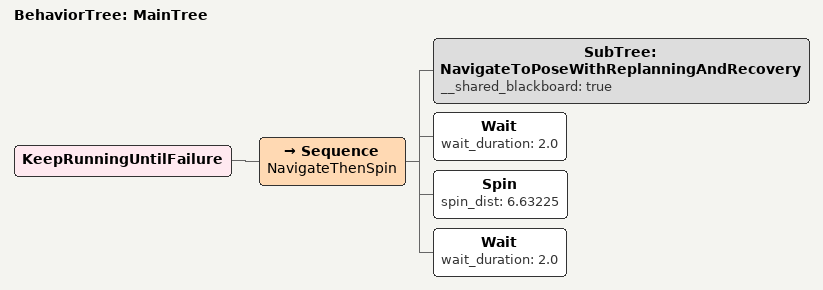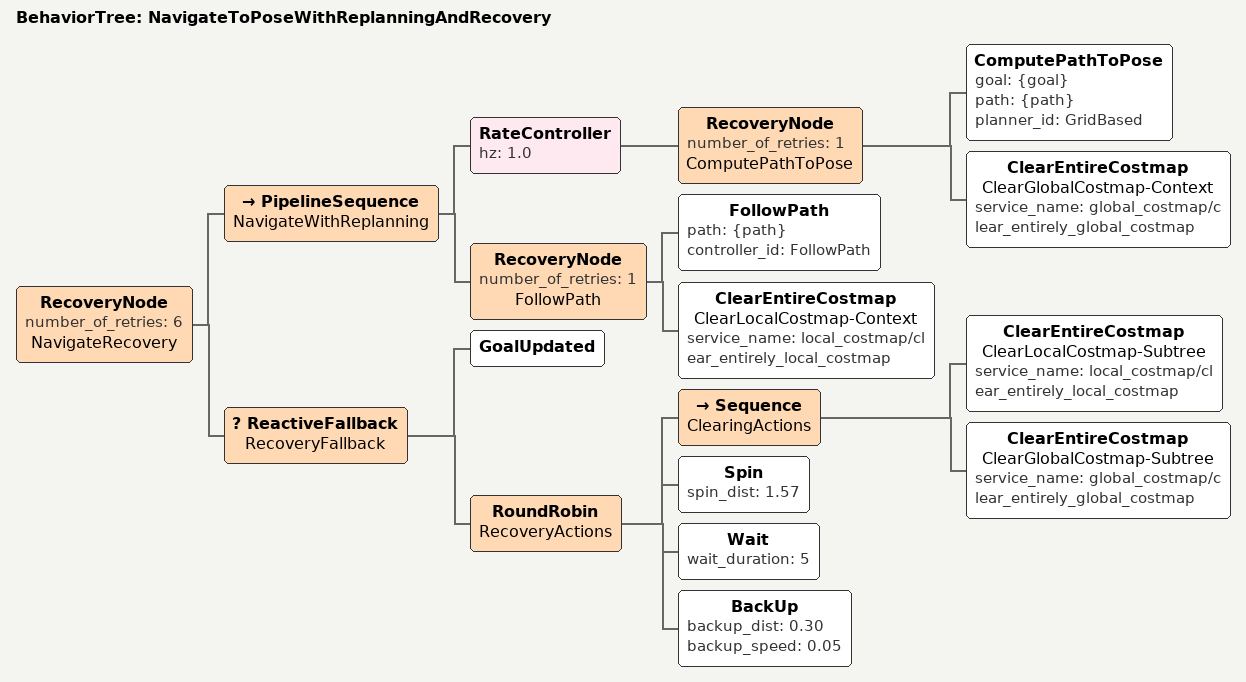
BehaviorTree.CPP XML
<root main_tree_to_execute="MainTree">
  <BehaviorTree ID="MainTree">
    <KeepRunningUntilFailure>
      <Sequence name="NavigateThenSpin">
        <SubTree ID="NavigateToPoseWithReplanningAndRecovery" __shared_blackboard="true"/>
        <Wait wait_duration="2.0"/>
        <!-- spin_dist is in radians: 380deg = 6.632251... rad -->
        <Spin spin_dist="6.63225"/>
        <Wait wait_duration="2.0"/>
      </Sequence>
    </KeepRunningUntilFailure>
  </BehaviorTree>

  <BehaviorTree ID="NavigateToPoseWithReplanningAndRecovery">
    <RecoveryNode number_of_retries="6" name="NavigateRecovery">
      <PipelineSequence name="NavigateWithReplanning">
        <RateController hz="1.0">
          <RecoveryNode number_of_retries="1" name="ComputePathToPose">
            <ComputePathToPose goal="{goal}" path="{path}" planner_id="GridBased"/>
            <ClearEntireCostmap name="ClearGlobalCostmap-Context" service_name="global_costmap/clear_entirely_global_costmap"/>
          </RecoveryNode>
        </RateController>
        <RecoveryNode number_of_retries="1" name="FollowPath">
          <FollowPath path="{path}" controller_id="FollowPath"/>
          <ClearEntireCostmap name="ClearLocalCostmap-Context" service_name="local_costmap/clear_entirely_local_costmap"/>
        </RecoveryNode>
      </PipelineSequence>
      <ReactiveFallback name="RecoveryFallback">
        <GoalUpdated/>
        <RoundRobin name="RecoveryActions">
          <Sequence name="ClearingActions">
            <ClearEntireCostmap name="ClearLocalCostmap-Subtree" service_name="local_costmap/clear_entirely_local_costmap"/>
            <ClearEntireCostmap name="ClearGlobalCostmap-Subtree" service_name="global_costmap/clear_entirely_global_costmap"/>
          </Sequence>
          <Spin spin_dist="1.57"/>
          <Wait wait_duration="5"/>
          <BackUp backup_dist="0.30" backup_speed="0.05"/>
        </RoundRobin>
      </ReactiveFallback>
    </RecoveryNode>
  </BehaviorTree>
</root>

<!-- Previous inline version was removed in favor of the subtree-based refactor above. -->
